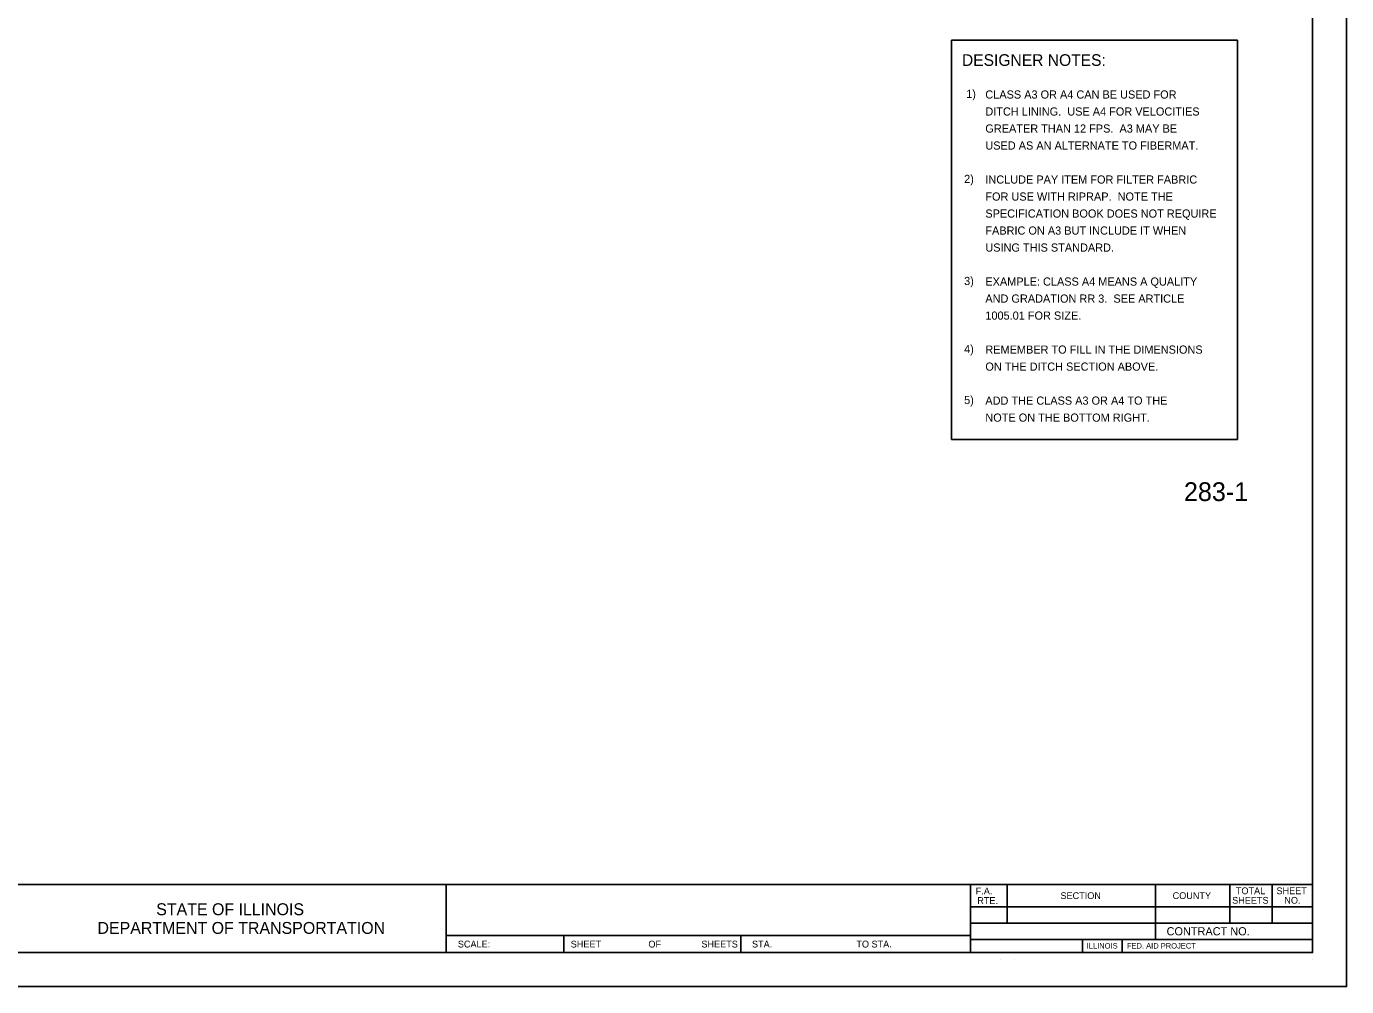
# Model space of a CAD drawing. Extents: x 2039679 to 2054696, y 1636462 to 1637830.
# Drawn here: x 2053726 to 2054696, y 1636462 to 1637168 of the extents above; entities that cross this region are included whole.
import ezdxf

# ---------------------------------------------------------------- set-up
doc = ezdxf.new("R2010")
doc.units = 0
for name, color, linetype in [('HS_Miscellaneous', 7, 'Continuous'), ('SH_General_Details', 7, 'Continuous'), ('SH_Printer_Plotting_Border', 7, 'Continuous')]:
    doc.layers.add(name, color=color, linetype=linetype)

msp = doc.modelspace()

# ---------------------------------------------------------------- linework, layer by layer
at = {"layer": 'HS_Miscellaneous'}
for p, q in [((2054406.1, 1637157.43), (2054615.95, 1637157.43)), ((2054406.1, 1636863.77), (2054406.1, 1637157.43)), ((2054615.95, 1637157.43), (2054615.95, 1636863.77)), ((2054615.95, 1636863.77), (2054406.1, 1636863.77))]:
    msp.add_line(p, q, dxfattribs=at)
at = {"layer": 'SH_General_Details'}
for p, q in [((2054696.19, 1636461.72), (2054696.19, 1637561.72)), ((2053096.19, 1636536.72), (2054671.19, 1636536.72)), ((2054034.9, 1636536.72), (2054034.9, 1636486.72)), ((2054419.9, 1636536.72), (2054419.9, 1636486.72)), ((2054446.91, 1636536.72), (2054446.91, 1636508.46)), ((2054555.91, 1636536.72), (2054555.91, 1636496.46)), ((2054610.51, 1636536.72), (2054610.51, 1636508.46)), ((2054641.55, 1636536.72), (2054641.55, 1636508.46)), ((2054419.9, 1636520.46), (2054671.19, 1636520.46)), ((2054419.9, 1636508.46), (2054671.19, 1636508.46)), ((2054034.9, 1636499.22), (2054419.9, 1636499.22)), ((2054121.19, 1636499.22), (2054121.19, 1636486.72)), ((2054251.19, 1636499.22), (2054251.19, 1636486.72)), ((2054419.9, 1636496.46), (2054671.19, 1636496.46)), ((2054502.26, 1636496.46), (2054502.26, 1636486.72)), ((2054531.26, 1636496.46), (2054531.26, 1636486.72)), ((2054441.91, 1636481.72), (2054441.91, 1636481.72)), ((2054451.91, 1636481.72), (2054451.91, 1636481.72)), ((2054671.19, 1636481.72), (2054671.19, 1636481.72)), ((2054696.19, 1636461.72), (2052996.19, 1636461.72))]:
    msp.add_line(p, q, dxfattribs=at)
msp.add_lwpolyline([(2053096.19, 1637536.72), (2054671.19, 1637536.72), (2054671.19, 1636486.72), (2053096.19, 1636486.72)], close=True, dxfattribs=at)
at = {"layer": 'SH_Printer_Plotting_Border'}
msp.add_lwpolyline([(2052996.19, 1636461.72), (2054696.19, 1636461.72), (2054696.19, 1637561.72), (2052996.19, 1637561.72)], close=True, dxfattribs=at)

# ---------------------------------------------------------------- texts
at = {"layer": 'HS_Miscellaneous'}
for s, height, p in [('DESIGNER NOTES:', 8.5714, (2054413.65, 1637138.47)), ('1)', 6, (2054416.77, 1637114.89)), ('CLASS A3 OR A4 CAN BE USED FOR', 6, (2054430.84, 1637114.44)), ('DITCH LINING.  USE A4 FOR VELOCITIES', 6, (2054430.84, 1637101.94)), ('GREATER THAN 12 FPS.  A3 MAY BE', 6, (2054430.84, 1637089.44)), ('USED AS AN ALTERNATE TO FIBERMAT.', 6, (2054430.84, 1637076.94)), ('2)', 6, (2054415.26, 1637052.39)), ('INCLUDE PAY ITEM FOR FILTER FABRIC', 6, (2054430.84, 1637051.94)), ('FOR USE WITH RIPRAP.  NOTE THE', 6, (2054430.84, 1637039.44)), ('SPECIFICATION BOOK DOES NOT REQUIRE', 6, (2054430.84, 1637026.94)), ('FABRIC ON A3 BUT INCLUDE IT WHEN', 6, (2054430.84, 1637014.44)), ('USING THIS STANDARD.', 6, (2054430.84, 1637001.94)), ('3)', 6, (2054415.26, 1636977.39)), ('EXAMPLE: CLASS A4 MEANS A QUALITY', 6, (2054430.84, 1636976.94)), ('AND GRADATION RR 3.  SEE ARTICLE', 6, (2054430.84, 1636964.44)), ('1005.01 FOR SIZE.', 6, (2054430.84, 1636951.94)), ('4)', 6, (2054415.26, 1636927.39)), ('REMEMBER TO FILL IN THE DIMENSIONS', 6, (2054430.84, 1636926.94)), ('ON THE DITCH SECTION ABOVE.', 6, (2054430.84, 1636914.44)), ('5)', 6, (2054415.26, 1636889.89)), ('ADD THE CLASS A3 OR A4 TO THE', 6, (2054430.84, 1636889.44)), ('NOTE ON THE BOTTOM RIGHT.', 6, (2054430.84, 1636876.94)), ('283-1', 13.8, (2054576.72, 1636818.62))]:
    msp.add_text(s, height=height, dxfattribs=at).set_placement(p)
at = {"layer": 'SH_General_Details'}
for s, height, p in [('F.A.  ', 5, (2054423.76, 1636529.47)), ('SECTION', 4.999, (2054486.01, 1636526.08)), ('COUNTY', 4.999, (2054568.41, 1636526.08)), ('TOTAL', 4.999, (2054614.86, 1636529.65)), ('SHEET', 4.999, (2054644.69, 1636529.65)), ('STATE OF ILLINOIS', 8.7501, (2053821.84, 1636514.22)), ('RTE.', 5, (2054424.92, 1636522.47)), ('SHEETS', 4.999, (2054612.11, 1636522.65)), ('NO.', 4.999, (2054650.45, 1636522.65)), ('DEPARTMENT OF TRANSPORTATION', 8.7501, (2053778.68, 1636500.47)), ('CONTRACT NO.      ', 6, (2054563.96, 1636499.39)), ('SCALE:          ', 5, (2054043.36, 1636490.47)), ('SHEET', 5, (2054126.29, 1636490.47)), ('OF', 5, (2054183.34, 1636490.47)), ('SHEETS', 5, (2054222.29, 1636490.47)), ('STA.', 5, (2054259.44, 1636490.47)), ('TO STA.', 5, (2054336.1, 1636490.47)), ('ILLINOIS', 4, (2054505.3, 1636489.69)), ('FED. AID PROJECT', 4, (2054534.82, 1636489.69))]:
    msp.add_text(s, height=height, dxfattribs=at).set_placement(p)

doc.saveas('drawing.dxf')
